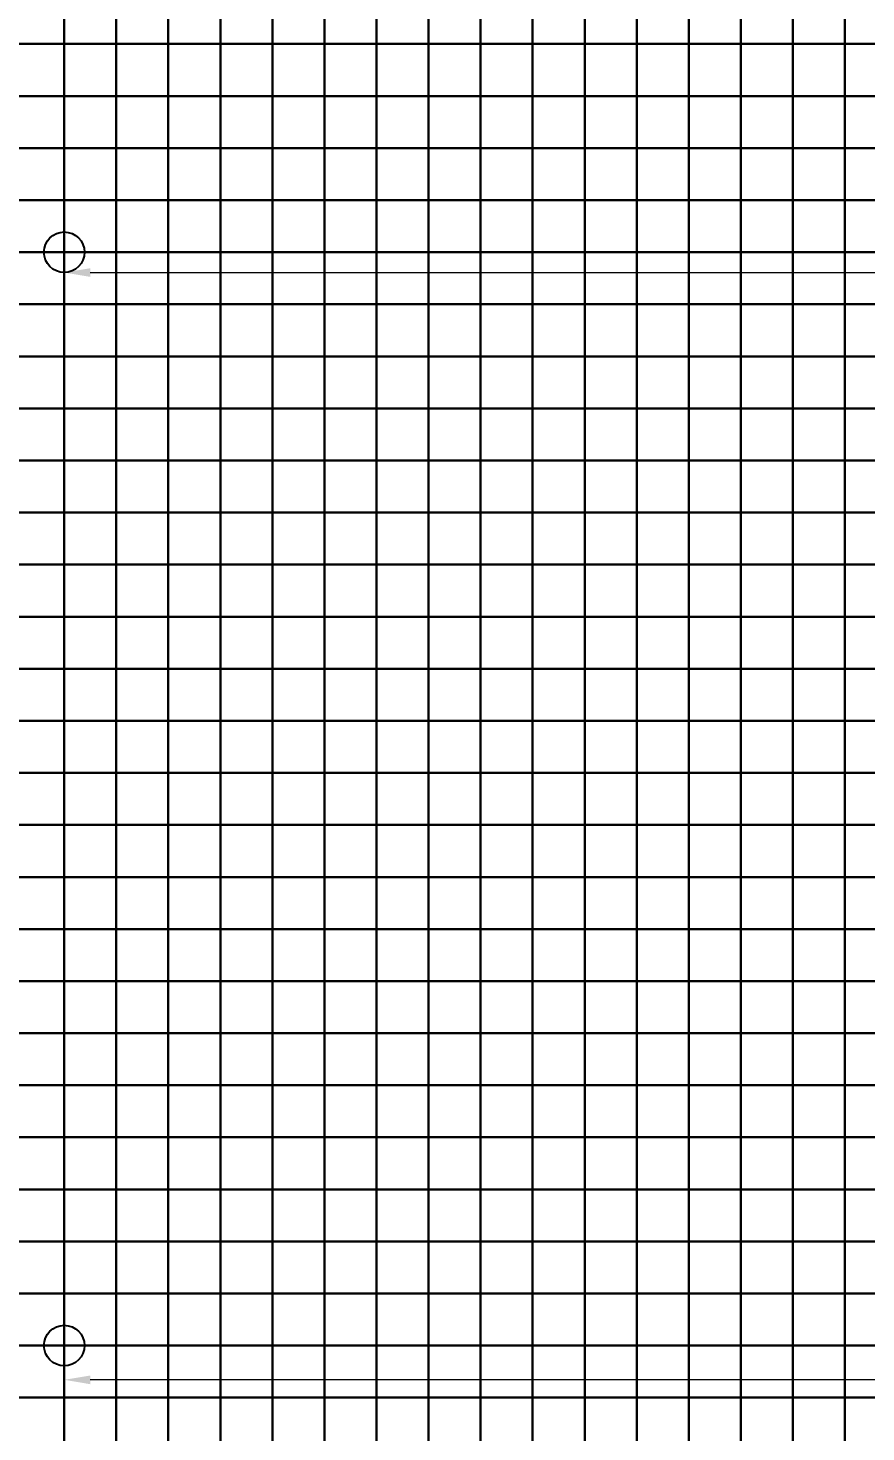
# Model space of a CAD drawing. Header units: millimetres. Extents: x -66 to 79, y -30 to 113.
# Drawn here: x -30.35 to -22.3, y 84.82 to 98.3 of the extents above; entities that cross this region are included whole.
import ezdxf

# ---------------------------------------------------------------- set-up
doc = ezdxf.new("R2010")
doc.units = ezdxf.units.MM
doc.layers.get('Defpoints').update_dxf_attribs({"color": 181})
doc.layers.add('Main_blokcs', color=3, linetype='Continuous')
doc.styles.add('ROMANS', font='ROMANS.shx', dxfattribs={"width": 0.8})
doc.dimstyles.new('DIM_0.1', dxfattribs={"dimscale": 0.1, "dimtxt": 2.5, "dimasz": 2.5, "dimexe": 1.25, "dimexo": 1.25, "dimgap": 1.25, "dimtad": 1, "dimdec": 3, "dimzin": 11, "dimdsep": 46, "dimtxsty": 'ROMANS', "dimcen": 0, "dimclrd": 1, "dimclre": 1, "dimclrt": 7, "dimadec": 4, "dimazin": 3, "dimtfac": 1, "dimtdec": 3, "dimtofl": 0, "dimtmove": 2, "dimatfit": 3, "dimfxl": 1, "dimfrac": 2, "dimtolj": 1, "dimtzin": 11, "dimlwd": 0, "dimlwe": 0, "dimarcsym": 0})

# ---------------------------------------------------------------- blocks, each defined once
blk = doc.blocks.new('*D25')
at = {"color": 1, "lineweight": 0, "transparency": 16777216}
for p, q in [((-30, 85.526), (-30, 85.197)), ((-6.5, 85.526), (-6.5, 85.197)), ((-6.75, 85.322), (-29.75, 85.322))]:
    blk.add_line(p, q, dxfattribs=at)
at = {"color": 1, "transparency": 16777216}
for points in [[(-29.75, 85.363), (-29.75, 85.28), (-30, 85.322)], [(-6.75, 85.363), (-6.75, 85.28), (-6.5, 85.322)]]:
    blk.add_solid(points, dxfattribs=at)
at = {"layer": 'Defpoints', "color": 0, "transparency": 16777216}
for p in [(-30, 85.651), (-6.5, 85.651), (-30, 85.322)]:
    blk.add_point(p, dxfattribs=at)
at = {"color": 7, "transparency": 16777216, "insert": (-18.25, 85.572), "char_height": 0.25, "attachment_point": 5, "style": 'ROMANS'}
blk.add_mtext('\\A1;23.5', dxfattribs=at)
blk = doc.blocks.new('*D38')
at = {"color": 1, "lineweight": 0, "transparency": 16777216}
for p, q in [((-30, 96.026), (-30, 95.831)), ((-5, 96.026), (-5, 95.831)), ((-29.75, 95.956), (-5.25, 95.956))]:
    blk.add_line(p, q, dxfattribs=at)
at = {"color": 1, "transparency": 16777216}
for points in [[(-29.75, 95.997), (-29.75, 95.914), (-30, 95.956)], [(-5.25, 95.997), (-5.25, 95.914), (-5, 95.956)]]:
    blk.add_solid(points, dxfattribs=at)
at = {"layer": 'Defpoints', "color": 0, "transparency": 16777216}
for p in [(-30, 96.151), (-5, 96.151), (-5, 95.956)]:
    blk.add_point(p, dxfattribs=at)
at = {"color": 7, "transparency": 16777216, "insert": (-17.5, 96.206), "char_height": 0.25, "attachment_point": 5, "style": 'ROMANS'}
blk.add_mtext('\\A1;25', dxfattribs=at)

msp = doc.modelspace()

# ---------------------------------------------------------------- linework, layer by layer
for points in [[(-30.5, 98.6508), (-30, 98.6508), (-30, 98.1508), (-30.5, 98.1508)], [(-30, 98.6508), (-29.5, 98.6508), (-29.5, 98.1508), (-30, 98.1508)], [(-29.5, 98.6508), (-29, 98.6508), (-29, 98.1508), (-29.5, 98.1508)], [(-29, 98.6508), (-28.5, 98.6508), (-28.5, 98.1508), (-29, 98.1508)], [(-28.5, 98.6508), (-28, 98.6508), (-28, 98.1508), (-28.5, 98.1508)], [(-28, 98.6508), (-27.5, 98.6508), (-27.5, 98.1508), (-28, 98.1508)], [(-27.5, 98.6508), (-27, 98.6508), (-27, 98.1508), (-27.5, 98.1508)], [(-27, 98.6508), (-26.5, 98.6508), (-26.5, 98.1508), (-27, 98.1508)], [(-26.5, 98.6508), (-26, 98.6508), (-26, 98.1508), (-26.5, 98.1508)], [(-26, 98.6508), (-25.5, 98.6508), (-25.5, 98.1508), (-26, 98.1508)], [(-25.5, 98.6508), (-25, 98.6508), (-25, 98.1508), (-25.5, 98.1508)], [(-25, 98.6508), (-24.5, 98.6508), (-24.5, 98.1508), (-25, 98.1508)], [(-24.5, 98.6508), (-24, 98.6508), (-24, 98.1508), (-24.5, 98.1508)], [(-24, 98.6508), (-23.5, 98.6508), (-23.5, 98.1508), (-24, 98.1508)], [(-23.5, 98.6508), (-23, 98.6508), (-23, 98.1508), (-23.5, 98.1508)], [(-23, 98.6508), (-22.5, 98.6508), (-22.5, 98.1508), (-23, 98.1508)], [(-22.5, 98.6508), (-22, 98.6508), (-22, 98.1508), (-22.5, 98.1508)], [(-30.5, 98.1508), (-30, 98.1508), (-30, 97.6508), (-30.5, 97.6508)], [(-30, 98.1508), (-29.5, 98.1508), (-29.5, 97.6508), (-30, 97.6508)], [(-29.5, 98.1508), (-29, 98.1508), (-29, 97.6508), (-29.5, 97.6508)], [(-29, 98.1508), (-28.5, 98.1508), (-28.5, 97.6508), (-29, 97.6508)], [(-28.5, 98.1508), (-28, 98.1508), (-28, 97.6508), (-28.5, 97.6508)], [(-28, 98.1508), (-27.5, 98.1508), (-27.5, 97.6508), (-28, 97.6508)], [(-27.5, 98.1508), (-27, 98.1508), (-27, 97.6508), (-27.5, 97.6508)], [(-27, 98.1508), (-26.5, 98.1508), (-26.5, 97.6508), (-27, 97.6508)], [(-26.5, 98.1508), (-26, 98.1508), (-26, 97.6508), (-26.5, 97.6508)], [(-26, 98.1508), (-25.5, 98.1508), (-25.5, 97.6508), (-26, 97.6508)], [(-25.5, 98.1508), (-25, 98.1508), (-25, 97.6508), (-25.5, 97.6508)], [(-25, 98.1508), (-24.5, 98.1508), (-24.5, 97.6508), (-25, 97.6508)], [(-24.5, 98.1508), (-24, 98.1508), (-24, 97.6508), (-24.5, 97.6508)], [(-24, 98.1508), (-23.5, 98.1508), (-23.5, 97.6508), (-24, 97.6508)], [(-23.5, 98.1508), (-23, 98.1508), (-23, 97.6508), (-23.5, 97.6508)], [(-23, 98.1508), (-22.5, 98.1508), (-22.5, 97.6508), (-23, 97.6508)], [(-22.5, 98.1508), (-22, 98.1508), (-22, 97.6508), (-22.5, 97.6508)], [(-30.5, 97.6508), (-30, 97.6508), (-30, 97.1508), (-30.5, 97.1508)], [(-30, 97.6508), (-29.5, 97.6508), (-29.5, 97.1508), (-30, 97.1508)], [(-29.5, 97.6508), (-29, 97.6508), (-29, 97.1508), (-29.5, 97.1508)], [(-29, 97.6508), (-28.5, 97.6508), (-28.5, 97.1508), (-29, 97.1508)], [(-28.5, 97.6508), (-28, 97.6508), (-28, 97.1508), (-28.5, 97.1508)], [(-28, 97.6508), (-27.5, 97.6508), (-27.5, 97.1508), (-28, 97.1508)], [(-27.5, 97.6508), (-27, 97.6508), (-27, 97.1508), (-27.5, 97.1508)], [(-27, 97.6508), (-26.5, 97.6508), (-26.5, 97.1508), (-27, 97.1508)], [(-26.5, 97.6508), (-26, 97.6508), (-26, 97.1508), (-26.5, 97.1508)], [(-26, 97.6508), (-25.5, 97.6508), (-25.5, 97.1508), (-26, 97.1508)], [(-25.5, 97.6508), (-25, 97.6508), (-25, 97.1508), (-25.5, 97.1508)], [(-25, 97.6508), (-24.5, 97.6508), (-24.5, 97.1508), (-25, 97.1508)], [(-24.5, 97.6508), (-24, 97.6508), (-24, 97.1508), (-24.5, 97.1508)], [(-24, 97.6508), (-23.5, 97.6508), (-23.5, 97.1508), (-24, 97.1508)], [(-23.5, 97.6508), (-23, 97.6508), (-23, 97.1508), (-23.5, 97.1508)], [(-23, 97.6508), (-22.5, 97.6508), (-22.5, 97.1508), (-23, 97.1508)], [(-22.5, 97.6508), (-22, 97.6508), (-22, 97.1508), (-22.5, 97.1508)], [(-30.5, 97.1508), (-30, 97.1508), (-30, 96.6508), (-30.5, 96.6508)], [(-30, 97.1508), (-29.5, 97.1508), (-29.5, 96.6508), (-30, 96.6508)], [(-29.5, 97.1508), (-29, 97.1508), (-29, 96.6508), (-29.5, 96.6508)], [(-29, 97.1508), (-28.5, 97.1508), (-28.5, 96.6508), (-29, 96.6508)], [(-28.5, 97.1508), (-28, 97.1508), (-28, 96.6508), (-28.5, 96.6508)], [(-28, 97.1508), (-27.5, 97.1508), (-27.5, 96.6508), (-28, 96.6508)], [(-27.5, 97.1508), (-27, 97.1508), (-27, 96.6508), (-27.5, 96.6508)], [(-27, 97.1508), (-26.5, 97.1508), (-26.5, 96.6508), (-27, 96.6508)], [(-26.5, 97.1508), (-26, 97.1508), (-26, 96.6508), (-26.5, 96.6508)], [(-26, 97.1508), (-25.5, 97.1508), (-25.5, 96.6508), (-26, 96.6508)], [(-25.5, 97.1508), (-25, 97.1508), (-25, 96.6508), (-25.5, 96.6508)], [(-25, 97.1508), (-24.5, 97.1508), (-24.5, 96.6508), (-25, 96.6508)], [(-24.5, 97.1508), (-24, 97.1508), (-24, 96.6508), (-24.5, 96.6508)], [(-24, 97.1508), (-23.5, 97.1508), (-23.5, 96.6508), (-24, 96.6508)], [(-23.5, 97.1508), (-23, 97.1508), (-23, 96.6508), (-23.5, 96.6508)], [(-23, 97.1508), (-22.5, 97.1508), (-22.5, 96.6508), (-23, 96.6508)], [(-22.5, 97.1508), (-22, 97.1508), (-22, 96.6508), (-22.5, 96.6508)], [(-30.5, 96.6508), (-30, 96.6508), (-30, 96.1508), (-30.5, 96.1508)], [(-30, 96.6508), (-29.5, 96.6508), (-29.5, 96.1508), (-30, 96.1508)], [(-29.5, 96.6508), (-29, 96.6508), (-29, 96.1508), (-29.5, 96.1508)], [(-29, 96.6508), (-28.5, 96.6508), (-28.5, 96.1508), (-29, 96.1508)], [(-28.5, 96.6508), (-28, 96.6508), (-28, 96.1508), (-28.5, 96.1508)], [(-28, 96.6508), (-27.5, 96.6508), (-27.5, 96.1508), (-28, 96.1508)], [(-27.5, 96.6508), (-27, 96.6508), (-27, 96.1508), (-27.5, 96.1508)], [(-27, 96.6508), (-26.5, 96.6508), (-26.5, 96.1508), (-27, 96.1508)], [(-26.5, 96.6508), (-26, 96.6508), (-26, 96.1508), (-26.5, 96.1508)], [(-26, 96.6508), (-25.5, 96.6508), (-25.5, 96.1508), (-26, 96.1508)], [(-25.5, 96.6508), (-25, 96.6508), (-25, 96.1508), (-25.5, 96.1508)], [(-25, 96.6508), (-24.5, 96.6508), (-24.5, 96.1508), (-25, 96.1508)], [(-24.5, 96.6508), (-24, 96.6508), (-24, 96.1508), (-24.5, 96.1508)], [(-24, 96.6508), (-23.5, 96.6508), (-23.5, 96.1508), (-24, 96.1508)], [(-23.5, 96.6508), (-23, 96.6508), (-23, 96.1508), (-23.5, 96.1508)], [(-23, 96.6508), (-22.5, 96.6508), (-22.5, 96.1508), (-23, 96.1508)], [(-22.5, 96.6508), (-22, 96.6508), (-22, 96.1508), (-22.5, 96.1508)], [(-30.5, 96.1508), (-30, 96.1508), (-30, 95.6508), (-30.5, 95.6508)], [(-30, 96.1508), (-29.5, 96.1508), (-29.5, 95.6508), (-30, 95.6508)], [(-29.5, 96.1508), (-29, 96.1508), (-29, 95.6508), (-29.5, 95.6508)], [(-29, 96.1508), (-28.5, 96.1508), (-28.5, 95.6508), (-29, 95.6508)], [(-28.5, 96.1508), (-28, 96.1508), (-28, 95.6508), (-28.5, 95.6508)], [(-28, 96.1508), (-27.5, 96.1508), (-27.5, 95.6508), (-28, 95.6508)], [(-27.5, 96.1508), (-27, 96.1508), (-27, 95.6508), (-27.5, 95.6508)], [(-27, 96.1508), (-26.5, 96.1508), (-26.5, 95.6508), (-27, 95.6508)], [(-26.5, 96.1508), (-26, 96.1508), (-26, 95.6508), (-26.5, 95.6508)], [(-26, 96.1508), (-25.5, 96.1508), (-25.5, 95.6508), (-26, 95.6508)], [(-25.5, 96.1508), (-25, 96.1508), (-25, 95.6508), (-25.5, 95.6508)], [(-25, 96.1508), (-24.5, 96.1508), (-24.5, 95.6508), (-25, 95.6508)], [(-24.5, 96.1508), (-24, 96.1508), (-24, 95.6508), (-24.5, 95.6508)], [(-24, 96.1508), (-23.5, 96.1508), (-23.5, 95.6508), (-24, 95.6508)], [(-23.5, 96.1508), (-23, 96.1508), (-23, 95.6508), (-23.5, 95.6508)], [(-23, 96.1508), (-22.5, 96.1508), (-22.5, 95.6508), (-23, 95.6508)], [(-22.5, 96.1508), (-22, 96.1508), (-22, 95.6508), (-22.5, 95.6508)], [(-30.5, 95.6508), (-30, 95.6508), (-30, 95.1508), (-30.5, 95.1508)], [(-30, 95.6508), (-29.5, 95.6508), (-29.5, 95.1508), (-30, 95.1508)], [(-29.5, 95.6508), (-29, 95.6508), (-29, 95.1508), (-29.5, 95.1508)], [(-29, 95.6508), (-28.5, 95.6508), (-28.5, 95.1508), (-29, 95.1508)], [(-28.5, 95.6508), (-28, 95.6508), (-28, 95.1508), (-28.5, 95.1508)], [(-28, 95.6508), (-27.5, 95.6508), (-27.5, 95.1508), (-28, 95.1508)], [(-27.5, 95.6508), (-27, 95.6508), (-27, 95.1508), (-27.5, 95.1508)], [(-27, 95.6508), (-26.5, 95.6508), (-26.5, 95.1508), (-27, 95.1508)], [(-26.5, 95.6508), (-26, 95.6508), (-26, 95.1508), (-26.5, 95.1508)], [(-26, 95.6508), (-25.5, 95.6508), (-25.5, 95.1508), (-26, 95.1508)], [(-25.5, 95.6508), (-25, 95.6508), (-25, 95.1508), (-25.5, 95.1508)], [(-25, 95.6508), (-24.5, 95.6508), (-24.5, 95.1508), (-25, 95.1508)], [(-24.5, 95.6508), (-24, 95.6508), (-24, 95.1508), (-24.5, 95.1508)], [(-24, 95.6508), (-23.5, 95.6508), (-23.5, 95.1508), (-24, 95.1508)], [(-23.5, 95.6508), (-23, 95.6508), (-23, 95.1508), (-23.5, 95.1508)], [(-23, 95.6508), (-22.5, 95.6508), (-22.5, 95.1508), (-23, 95.1508)], [(-22.5, 95.6508), (-22, 95.6508), (-22, 95.1508), (-22.5, 95.1508)], [(-30.5, 95.1508), (-30, 95.1508), (-30, 94.6508), (-30.5, 94.6508)], [(-30, 95.1508), (-29.5, 95.1508), (-29.5, 94.6508), (-30, 94.6508)], [(-29.5, 95.1508), (-29, 95.1508), (-29, 94.6508), (-29.5, 94.6508)], [(-29, 95.1508), (-28.5, 95.1508), (-28.5, 94.6508), (-29, 94.6508)], [(-28.5, 95.1508), (-28, 95.1508), (-28, 94.6508), (-28.5, 94.6508)], [(-28, 95.1508), (-27.5, 95.1508), (-27.5, 94.6508), (-28, 94.6508)], [(-27.5, 95.1508), (-27, 95.1508), (-27, 94.6508), (-27.5, 94.6508)], [(-27, 95.1508), (-26.5, 95.1508), (-26.5, 94.6508), (-27, 94.6508)], [(-26.5, 95.1508), (-26, 95.1508), (-26, 94.6508), (-26.5, 94.6508)], [(-26, 95.1508), (-25.5, 95.1508), (-25.5, 94.6508), (-26, 94.6508)], [(-25.5, 95.1508), (-25, 95.1508), (-25, 94.6508), (-25.5, 94.6508)], [(-25, 95.1508), (-24.5, 95.1508), (-24.5, 94.6508), (-25, 94.6508)], [(-24.5, 95.1508), (-24, 95.1508), (-24, 94.6508), (-24.5, 94.6508)], [(-24, 95.1508), (-23.5, 95.1508), (-23.5, 94.6508), (-24, 94.6508)], [(-23.5, 95.1508), (-23, 95.1508), (-23, 94.6508), (-23.5, 94.6508)], [(-23, 95.1508), (-22.5, 95.1508), (-22.5, 94.6508), (-23, 94.6508)], [(-22.5, 95.1508), (-22, 95.1508), (-22, 94.6508), (-22.5, 94.6508)], [(-30.5, 94.6508), (-30, 94.6508), (-30, 94.1508), (-30.5, 94.1508)], [(-30, 94.6508), (-29.5, 94.6508), (-29.5, 94.1508), (-30, 94.1508)], [(-29.5, 94.6508), (-29, 94.6508), (-29, 94.1508), (-29.5, 94.1508)], [(-29, 94.6508), (-28.5, 94.6508), (-28.5, 94.1508), (-29, 94.1508)], [(-28.5, 94.6508), (-28, 94.6508), (-28, 94.1508), (-28.5, 94.1508)], [(-28, 94.6508), (-27.5, 94.6508), (-27.5, 94.1508), (-28, 94.1508)], [(-27.5, 94.6508), (-27, 94.6508), (-27, 94.1508), (-27.5, 94.1508)], [(-27, 94.6508), (-26.5, 94.6508), (-26.5, 94.1508), (-27, 94.1508)], [(-26.5, 94.6508), (-26, 94.6508), (-26, 94.1508), (-26.5, 94.1508)], [(-26, 94.6508), (-25.5, 94.6508), (-25.5, 94.1508), (-26, 94.1508)], [(-25.5, 94.6508), (-25, 94.6508), (-25, 94.1508), (-25.5, 94.1508)], [(-25, 94.6508), (-24.5, 94.6508), (-24.5, 94.1508), (-25, 94.1508)], [(-24.5, 94.6508), (-24, 94.6508), (-24, 94.1508), (-24.5, 94.1508)], [(-24, 94.6508), (-23.5, 94.6508), (-23.5, 94.1508), (-24, 94.1508)], [(-23.5, 94.6508), (-23, 94.6508), (-23, 94.1508), (-23.5, 94.1508)], [(-23, 94.6508), (-22.5, 94.6508), (-22.5, 94.1508), (-23, 94.1508)], [(-22.5, 94.6508), (-22, 94.6508), (-22, 94.1508), (-22.5, 94.1508)], [(-30.5, 94.1508), (-30, 94.1508), (-30, 93.6508), (-30.5, 93.6508)], [(-30, 94.1508), (-29.5, 94.1508), (-29.5, 93.6508), (-30, 93.6508)], [(-29.5, 94.1508), (-29, 94.1508), (-29, 93.6508), (-29.5, 93.6508)], [(-29, 94.1508), (-28.5, 94.1508), (-28.5, 93.6508), (-29, 93.6508)], [(-28.5, 94.1508), (-28, 94.1508), (-28, 93.6508), (-28.5, 93.6508)], [(-28, 94.1508), (-27.5, 94.1508), (-27.5, 93.6508), (-28, 93.6508)], [(-27.5, 94.1508), (-27, 94.1508), (-27, 93.6508), (-27.5, 93.6508)], [(-27, 94.1508), (-26.5, 94.1508), (-26.5, 93.6508), (-27, 93.6508)], [(-26.5, 94.1508), (-26, 94.1508), (-26, 93.6508), (-26.5, 93.6508)], [(-26, 94.1508), (-25.5, 94.1508), (-25.5, 93.6508), (-26, 93.6508)], [(-25.5, 94.1508), (-25, 94.1508), (-25, 93.6508), (-25.5, 93.6508)], [(-25, 94.1508), (-24.5, 94.1508), (-24.5, 93.6508), (-25, 93.6508)], [(-24.5, 94.1508), (-24, 94.1508), (-24, 93.6508), (-24.5, 93.6508)], [(-24, 94.1508), (-23.5, 94.1508), (-23.5, 93.6508), (-24, 93.6508)], [(-23.5, 94.1508), (-23, 94.1508), (-23, 93.6508), (-23.5, 93.6508)], [(-23, 94.1508), (-22.5, 94.1508), (-22.5, 93.6508), (-23, 93.6508)], [(-22.5, 94.1508), (-22, 94.1508), (-22, 93.6508), (-22.5, 93.6508)], [(-30.5, 93.6508), (-30, 93.6508), (-30, 93.1508), (-30.5, 93.1508)], [(-30, 93.6508), (-29.5, 93.6508), (-29.5, 93.1508), (-30, 93.1508)], [(-29.5, 93.6508), (-29, 93.6508), (-29, 93.1508), (-29.5, 93.1508)], [(-29, 93.6508), (-28.5, 93.6508), (-28.5, 93.1508), (-29, 93.1508)], [(-28.5, 93.6508), (-28, 93.6508), (-28, 93.1508), (-28.5, 93.1508)], [(-28, 93.6508), (-27.5, 93.6508), (-27.5, 93.1508), (-28, 93.1508)], [(-27.5, 93.6508), (-27, 93.6508), (-27, 93.1508), (-27.5, 93.1508)], [(-27, 93.6508), (-26.5, 93.6508), (-26.5, 93.1508), (-27, 93.1508)], [(-26.5, 93.6508), (-26, 93.6508), (-26, 93.1508), (-26.5, 93.1508)], [(-26, 93.6508), (-25.5, 93.6508), (-25.5, 93.1508), (-26, 93.1508)], [(-25.5, 93.6508), (-25, 93.6508), (-25, 93.1508), (-25.5, 93.1508)], [(-25, 93.6508), (-24.5, 93.6508), (-24.5, 93.1508), (-25, 93.1508)], [(-24.5, 93.6508), (-24, 93.6508), (-24, 93.1508), (-24.5, 93.1508)], [(-24, 93.6508), (-23.5, 93.6508), (-23.5, 93.1508), (-24, 93.1508)], [(-23.5, 93.6508), (-23, 93.6508), (-23, 93.1508), (-23.5, 93.1508)], [(-23, 93.6508), (-22.5, 93.6508), (-22.5, 93.1508), (-23, 93.1508)], [(-22.5, 93.6508), (-22, 93.6508), (-22, 93.1508), (-22.5, 93.1508)], [(-30.5, 93.1508), (-30, 93.1508), (-30, 92.6508), (-30.5, 92.6508)], [(-30, 93.1508), (-29.5, 93.1508), (-29.5, 92.6508), (-30, 92.6508)], [(-29.5, 93.1508), (-29, 93.1508), (-29, 92.6508), (-29.5, 92.6508)], [(-29, 93.1508), (-28.5, 93.1508), (-28.5, 92.6508), (-29, 92.6508)], [(-28.5, 93.1508), (-28, 93.1508), (-28, 92.6508), (-28.5, 92.6508)], [(-28, 93.1508), (-27.5, 93.1508), (-27.5, 92.6508), (-28, 92.6508)], [(-27.5, 93.1508), (-27, 93.1508), (-27, 92.6508), (-27.5, 92.6508)], [(-27, 93.1508), (-26.5, 93.1508), (-26.5, 92.6508), (-27, 92.6508)], [(-26.5, 93.1508), (-26, 93.1508), (-26, 92.6508), (-26.5, 92.6508)], [(-26, 93.1508), (-25.5, 93.1508), (-25.5, 92.6508), (-26, 92.6508)], [(-25.5, 93.1508), (-25, 93.1508), (-25, 92.6508), (-25.5, 92.6508)], [(-25, 93.1508), (-24.5, 93.1508), (-24.5, 92.6508), (-25, 92.6508)], [(-24.5, 93.1508), (-24, 93.1508), (-24, 92.6508), (-24.5, 92.6508)], [(-24, 93.1508), (-23.5, 93.1508), (-23.5, 92.6508), (-24, 92.6508)], [(-23.5, 93.1508), (-23, 93.1508), (-23, 92.6508), (-23.5, 92.6508)], [(-23, 93.1508), (-22.5, 93.1508), (-22.5, 92.6508), (-23, 92.6508)], [(-22.5, 93.1508), (-22, 93.1508), (-22, 92.6508), (-22.5, 92.6508)], [(-30.5, 92.6508), (-30, 92.6508), (-30, 92.1508), (-30.5, 92.1508)], [(-30, 92.6508), (-29.5, 92.6508), (-29.5, 92.1508), (-30, 92.1508)], [(-29.5, 92.6508), (-29, 92.6508), (-29, 92.1508), (-29.5, 92.1508)], [(-29, 92.6508), (-28.5, 92.6508), (-28.5, 92.1508), (-29, 92.1508)], [(-28.5, 92.6508), (-28, 92.6508), (-28, 92.1508), (-28.5, 92.1508)], [(-28, 92.6508), (-27.5, 92.6508), (-27.5, 92.1508), (-28, 92.1508)], [(-27.5, 92.6508), (-27, 92.6508), (-27, 92.1508), (-27.5, 92.1508)], [(-27, 92.6508), (-26.5, 92.6508), (-26.5, 92.1508), (-27, 92.1508)], [(-26.5, 92.6508), (-26, 92.6508), (-26, 92.1508), (-26.5, 92.1508)], [(-26, 92.6508), (-25.5, 92.6508), (-25.5, 92.1508), (-26, 92.1508)], [(-25.5, 92.6508), (-25, 92.6508), (-25, 92.1508), (-25.5, 92.1508)], [(-25, 92.6508), (-24.5, 92.6508), (-24.5, 92.1508), (-25, 92.1508)], [(-24.5, 92.6508), (-24, 92.6508), (-24, 92.1508), (-24.5, 92.1508)], [(-24, 92.6508), (-23.5, 92.6508), (-23.5, 92.1508), (-24, 92.1508)], [(-23.5, 92.6508), (-23, 92.6508), (-23, 92.1508), (-23.5, 92.1508)], [(-23, 92.6508), (-22.5, 92.6508), (-22.5, 92.1508), (-23, 92.1508)], [(-22.5, 92.6508), (-22, 92.6508), (-22, 92.1508), (-22.5, 92.1508)], [(-30.5, 92.1508), (-30, 92.1508), (-30, 91.6508), (-30.5, 91.6508)], [(-30, 92.1508), (-29.5, 92.1508), (-29.5, 91.6508), (-30, 91.6508)], [(-29.5, 92.1508), (-29, 92.1508), (-29, 91.6508), (-29.5, 91.6508)], [(-29, 92.1508), (-28.5, 92.1508), (-28.5, 91.6508), (-29, 91.6508)], [(-28.5, 92.1508), (-28, 92.1508), (-28, 91.6508), (-28.5, 91.6508)], [(-28, 92.1508), (-27.5, 92.1508), (-27.5, 91.6508), (-28, 91.6508)], [(-27.5, 92.1508), (-27, 92.1508), (-27, 91.6508), (-27.5, 91.6508)], [(-27, 92.1508), (-26.5, 92.1508), (-26.5, 91.6508), (-27, 91.6508)], [(-26.5, 92.1508), (-26, 92.1508), (-26, 91.6508), (-26.5, 91.6508)], [(-26, 92.1508), (-25.5, 92.1508), (-25.5, 91.6508), (-26, 91.6508)], [(-25.5, 92.1508), (-25, 92.1508), (-25, 91.6508), (-25.5, 91.6508)], [(-25, 92.1508), (-24.5, 92.1508), (-24.5, 91.6508), (-25, 91.6508)], [(-24.5, 92.1508), (-24, 92.1508), (-24, 91.6508), (-24.5, 91.6508)], [(-24, 92.1508), (-23.5, 92.1508), (-23.5, 91.6508), (-24, 91.6508)], [(-23.5, 92.1508), (-23, 92.1508), (-23, 91.6508), (-23.5, 91.6508)], [(-23, 92.1508), (-22.5, 92.1508), (-22.5, 91.6508), (-23, 91.6508)], [(-22.5, 92.1508), (-22, 92.1508), (-22, 91.6508), (-22.5, 91.6508)], [(-30.5, 91.6508), (-30, 91.6508), (-30, 91.1508), (-30.5, 91.1508)], [(-30, 91.6508), (-29.5, 91.6508), (-29.5, 91.1508), (-30, 91.1508)], [(-29.5, 91.6508), (-29, 91.6508), (-29, 91.1508), (-29.5, 91.1508)], [(-29, 91.6508), (-28.5, 91.6508), (-28.5, 91.1508), (-29, 91.1508)], [(-28.5, 91.6508), (-28, 91.6508), (-28, 91.1508), (-28.5, 91.1508)], [(-28, 91.6508), (-27.5, 91.6508), (-27.5, 91.1508), (-28, 91.1508)], [(-27.5, 91.6508), (-27, 91.6508), (-27, 91.1508), (-27.5, 91.1508)], [(-27, 91.6508), (-26.5, 91.6508), (-26.5, 91.1508), (-27, 91.1508)], [(-26.5, 91.6508), (-26, 91.6508), (-26, 91.1508), (-26.5, 91.1508)], [(-26, 91.6508), (-25.5, 91.6508), (-25.5, 91.1508), (-26, 91.1508)], [(-25.5, 91.6508), (-25, 91.6508), (-25, 91.1508), (-25.5, 91.1508)], [(-25, 91.6508), (-24.5, 91.6508), (-24.5, 91.1508), (-25, 91.1508)], [(-24.5, 91.6508), (-24, 91.6508), (-24, 91.1508), (-24.5, 91.1508)], [(-24, 91.6508), (-23.5, 91.6508), (-23.5, 91.1508), (-24, 91.1508)], [(-23.5, 91.6508), (-23, 91.6508), (-23, 91.1508), (-23.5, 91.1508)], [(-23, 91.6508), (-22.5, 91.6508), (-22.5, 91.1508), (-23, 91.1508)], [(-22.5, 91.6508), (-22, 91.6508), (-22, 91.1508), (-22.5, 91.1508)], [(-30.5, 91.1508), (-30, 91.1508), (-30, 90.6508), (-30.5, 90.6508)], [(-30, 91.1508), (-29.5, 91.1508), (-29.5, 90.6508), (-30, 90.6508)], [(-29.5, 91.1508), (-29, 91.1508), (-29, 90.6508), (-29.5, 90.6508)], [(-29, 91.1508), (-28.5, 91.1508), (-28.5, 90.6508), (-29, 90.6508)], [(-28.5, 91.1508), (-28, 91.1508), (-28, 90.6508), (-28.5, 90.6508)], [(-28, 91.1508), (-27.5, 91.1508), (-27.5, 90.6508), (-28, 90.6508)], [(-27.5, 91.1508), (-27, 91.1508), (-27, 90.6508), (-27.5, 90.6508)], [(-27, 91.1508), (-26.5, 91.1508), (-26.5, 90.6508), (-27, 90.6508)], [(-26.5, 91.1508), (-26, 91.1508), (-26, 90.6508), (-26.5, 90.6508)], [(-26, 91.1508), (-25.5, 91.1508), (-25.5, 90.6508), (-26, 90.6508)], [(-25.5, 91.1508), (-25, 91.1508), (-25, 90.6508), (-25.5, 90.6508)], [(-25, 91.1508), (-24.5, 91.1508), (-24.5, 90.6508), (-25, 90.6508)], [(-24.5, 91.1508), (-24, 91.1508), (-24, 90.6508), (-24.5, 90.6508)], [(-24, 91.1508), (-23.5, 91.1508), (-23.5, 90.6508), (-24, 90.6508)], [(-23.5, 91.1508), (-23, 91.1508), (-23, 90.6508), (-23.5, 90.6508)], [(-23, 91.1508), (-22.5, 91.1508), (-22.5, 90.6508), (-23, 90.6508)], [(-22.5, 91.1508), (-22, 91.1508), (-22, 90.6508), (-22.5, 90.6508)], [(-30.5, 90.6508), (-30, 90.6508), (-30, 90.1508), (-30.5, 90.1508)], [(-30, 90.6508), (-29.5, 90.6508), (-29.5, 90.1508), (-30, 90.1508)], [(-29.5, 90.6508), (-29, 90.6508), (-29, 90.1508), (-29.5, 90.1508)], [(-29, 90.6508), (-28.5, 90.6508), (-28.5, 90.1508), (-29, 90.1508)], [(-28.5, 90.6508), (-28, 90.6508), (-28, 90.1508), (-28.5, 90.1508)], [(-28, 90.6508), (-27.5, 90.6508), (-27.5, 90.1508), (-28, 90.1508)], [(-27.5, 90.6508), (-27, 90.6508), (-27, 90.1508), (-27.5, 90.1508)], [(-27, 90.6508), (-26.5, 90.6508), (-26.5, 90.1508), (-27, 90.1508)], [(-26.5, 90.6508), (-26, 90.6508), (-26, 90.1508), (-26.5, 90.1508)], [(-26, 90.6508), (-25.5, 90.6508), (-25.5, 90.1508), (-26, 90.1508)], [(-25.5, 90.6508), (-25, 90.6508), (-25, 90.1508), (-25.5, 90.1508)], [(-25, 90.6508), (-24.5, 90.6508), (-24.5, 90.1508), (-25, 90.1508)], [(-24.5, 90.6508), (-24, 90.6508), (-24, 90.1508), (-24.5, 90.1508)], [(-24, 90.6508), (-23.5, 90.6508), (-23.5, 90.1508), (-24, 90.1508)], [(-23.5, 90.6508), (-23, 90.6508), (-23, 90.1508), (-23.5, 90.1508)], [(-23, 90.6508), (-22.5, 90.6508), (-22.5, 90.1508), (-23, 90.1508)], [(-22.5, 90.6508), (-22, 90.6508), (-22, 90.1508), (-22.5, 90.1508)], [(-30.5, 90.1508), (-30, 90.1508), (-30, 89.6508), (-30.5, 89.6508)], [(-30, 90.1508), (-29.5, 90.1508), (-29.5, 89.6508), (-30, 89.6508)], [(-29.5, 90.1508), (-29, 90.1508), (-29, 89.6508), (-29.5, 89.6508)], [(-29, 90.1508), (-28.5, 90.1508), (-28.5, 89.6508), (-29, 89.6508)], [(-28.5, 90.1508), (-28, 90.1508), (-28, 89.6508), (-28.5, 89.6508)], [(-28, 90.1508), (-27.5, 90.1508), (-27.5, 89.6508), (-28, 89.6508)], [(-27.5, 90.1508), (-27, 90.1508), (-27, 89.6508), (-27.5, 89.6508)], [(-27, 90.1508), (-26.5, 90.1508), (-26.5, 89.6508), (-27, 89.6508)], [(-26.5, 90.1508), (-26, 90.1508), (-26, 89.6508), (-26.5, 89.6508)], [(-26, 90.1508), (-25.5, 90.1508), (-25.5, 89.6508), (-26, 89.6508)], [(-25.5, 90.1508), (-25, 90.1508), (-25, 89.6508), (-25.5, 89.6508)], [(-25, 90.1508), (-24.5, 90.1508), (-24.5, 89.6508), (-25, 89.6508)], [(-24.5, 90.1508), (-24, 90.1508), (-24, 89.6508), (-24.5, 89.6508)], [(-24, 90.1508), (-23.5, 90.1508), (-23.5, 89.6508), (-24, 89.6508)], [(-23.5, 90.1508), (-23, 90.1508), (-23, 89.6508), (-23.5, 89.6508)], [(-23, 90.1508), (-22.5, 90.1508), (-22.5, 89.6508), (-23, 89.6508)], [(-22.5, 90.1508), (-22, 90.1508), (-22, 89.6508), (-22.5, 89.6508)], [(-30.5, 89.6508), (-30, 89.6508), (-30, 89.1508), (-30.5, 89.1508)], [(-30, 89.6508), (-29.5, 89.6508), (-29.5, 89.1508), (-30, 89.1508)], [(-29.5, 89.6508), (-29, 89.6508), (-29, 89.1508), (-29.5, 89.1508)], [(-29, 89.6508), (-28.5, 89.6508), (-28.5, 89.1508), (-29, 89.1508)], [(-28.5, 89.6508), (-28, 89.6508), (-28, 89.1508), (-28.5, 89.1508)], [(-28, 89.6508), (-27.5, 89.6508), (-27.5, 89.1508), (-28, 89.1508)], [(-27.5, 89.6508), (-27, 89.6508), (-27, 89.1508), (-27.5, 89.1508)], [(-27, 89.6508), (-26.5, 89.6508), (-26.5, 89.1508), (-27, 89.1508)], [(-26.5, 89.6508), (-26, 89.6508), (-26, 89.1508), (-26.5, 89.1508)], [(-26, 89.6508), (-25.5, 89.6508), (-25.5, 89.1508), (-26, 89.1508)], [(-25.5, 89.6508), (-25, 89.6508), (-25, 89.1508), (-25.5, 89.1508)], [(-25, 89.6508), (-24.5, 89.6508), (-24.5, 89.1508), (-25, 89.1508)], [(-24.5, 89.6508), (-24, 89.6508), (-24, 89.1508), (-24.5, 89.1508)], [(-24, 89.6508), (-23.5, 89.6508), (-23.5, 89.1508), (-24, 89.1508)], [(-23.5, 89.6508), (-23, 89.6508), (-23, 89.1508), (-23.5, 89.1508)], [(-23, 89.6508), (-22.5, 89.6508), (-22.5, 89.1508), (-23, 89.1508)], [(-22.5, 89.6508), (-22, 89.6508), (-22, 89.1508), (-22.5, 89.1508)], [(-30.5, 89.1508), (-30, 89.1508), (-30, 88.6508), (-30.5, 88.6508)], [(-30, 89.1508), (-29.5, 89.1508), (-29.5, 88.6508), (-30, 88.6508)], [(-29.5, 89.1508), (-29, 89.1508), (-29, 88.6508), (-29.5, 88.6508)], [(-29, 89.1508), (-28.5, 89.1508), (-28.5, 88.6508), (-29, 88.6508)], [(-28.5, 89.1508), (-28, 89.1508), (-28, 88.6508), (-28.5, 88.6508)], [(-28, 89.1508), (-27.5, 89.1508), (-27.5, 88.6508), (-28, 88.6508)], [(-27.5, 89.1508), (-27, 89.1508), (-27, 88.6508), (-27.5, 88.6508)], [(-27, 89.1508), (-26.5, 89.1508), (-26.5, 88.6508), (-27, 88.6508)], [(-26.5, 89.1508), (-26, 89.1508), (-26, 88.6508), (-26.5, 88.6508)], [(-26, 89.1508), (-25.5, 89.1508), (-25.5, 88.6508), (-26, 88.6508)], [(-25.5, 89.1508), (-25, 89.1508), (-25, 88.6508), (-25.5, 88.6508)], [(-25, 89.1508), (-24.5, 89.1508), (-24.5, 88.6508), (-25, 88.6508)], [(-24.5, 89.1508), (-24, 89.1508), (-24, 88.6508), (-24.5, 88.6508)], [(-24, 89.1508), (-23.5, 89.1508), (-23.5, 88.6508), (-24, 88.6508)], [(-23.5, 89.1508), (-23, 89.1508), (-23, 88.6508), (-23.5, 88.6508)], [(-23, 89.1508), (-22.5, 89.1508), (-22.5, 88.6508), (-23, 88.6508)], [(-22.5, 89.1508), (-22, 89.1508), (-22, 88.6508), (-22.5, 88.6508)], [(-30.5, 88.6508), (-30, 88.6508), (-30, 88.1508), (-30.5, 88.1508)], [(-30, 88.6508), (-29.5, 88.6508), (-29.5, 88.1508), (-30, 88.1508)], [(-29.5, 88.6508), (-29, 88.6508), (-29, 88.1508), (-29.5, 88.1508)], [(-29, 88.6508), (-28.5, 88.6508), (-28.5, 88.1508), (-29, 88.1508)], [(-28.5, 88.6508), (-28, 88.6508), (-28, 88.1508), (-28.5, 88.1508)], [(-28, 88.6508), (-27.5, 88.6508), (-27.5, 88.1508), (-28, 88.1508)], [(-27.5, 88.6508), (-27, 88.6508), (-27, 88.1508), (-27.5, 88.1508)], [(-27, 88.6508), (-26.5, 88.6508), (-26.5, 88.1508), (-27, 88.1508)], [(-26.5, 88.6508), (-26, 88.6508), (-26, 88.1508), (-26.5, 88.1508)], [(-26, 88.6508), (-25.5, 88.6508), (-25.5, 88.1508), (-26, 88.1508)], [(-25.5, 88.6508), (-25, 88.6508), (-25, 88.1508), (-25.5, 88.1508)], [(-25, 88.6508), (-24.5, 88.6508), (-24.5, 88.1508), (-25, 88.1508)], [(-24.5, 88.6508), (-24, 88.6508), (-24, 88.1508), (-24.5, 88.1508)], [(-24, 88.6508), (-23.5, 88.6508), (-23.5, 88.1508), (-24, 88.1508)], [(-23.5, 88.6508), (-23, 88.6508), (-23, 88.1508), (-23.5, 88.1508)], [(-23, 88.6508), (-22.5, 88.6508), (-22.5, 88.1508), (-23, 88.1508)], [(-22.5, 88.6508), (-22, 88.6508), (-22, 88.1508), (-22.5, 88.1508)], [(-30.5, 88.1508), (-30, 88.1508), (-30, 87.6508), (-30.5, 87.6508)], [(-30, 88.1508), (-29.5, 88.1508), (-29.5, 87.6508), (-30, 87.6508)], [(-29.5, 88.1508), (-29, 88.1508), (-29, 87.6508), (-29.5, 87.6508)], [(-29, 88.1508), (-28.5, 88.1508), (-28.5, 87.6508), (-29, 87.6508)], [(-28.5, 88.1508), (-28, 88.1508), (-28, 87.6508), (-28.5, 87.6508)], [(-28, 88.1508), (-27.5, 88.1508), (-27.5, 87.6508), (-28, 87.6508)], [(-27.5, 88.1508), (-27, 88.1508), (-27, 87.6508), (-27.5, 87.6508)], [(-27, 88.1508), (-26.5, 88.1508), (-26.5, 87.6508), (-27, 87.6508)], [(-26.5, 88.1508), (-26, 88.1508), (-26, 87.6508), (-26.5, 87.6508)], [(-26, 88.1508), (-25.5, 88.1508), (-25.5, 87.6508), (-26, 87.6508)], [(-25.5, 88.1508), (-25, 88.1508), (-25, 87.6508), (-25.5, 87.6508)], [(-25, 88.1508), (-24.5, 88.1508), (-24.5, 87.6508), (-25, 87.6508)], [(-24.5, 88.1508), (-24, 88.1508), (-24, 87.6508), (-24.5, 87.6508)], [(-24, 88.1508), (-23.5, 88.1508), (-23.5, 87.6508), (-24, 87.6508)], [(-23.5, 88.1508), (-23, 88.1508), (-23, 87.6508), (-23.5, 87.6508)], [(-23, 88.1508), (-22.5, 88.1508), (-22.5, 87.6508), (-23, 87.6508)], [(-22.5, 88.1508), (-22, 88.1508), (-22, 87.6508), (-22.5, 87.6508)], [(-30.5, 87.6508), (-30, 87.6508), (-30, 87.1508), (-30.5, 87.1508)], [(-30, 87.6508), (-29.5, 87.6508), (-29.5, 87.1508), (-30, 87.1508)], [(-29.5, 87.6508), (-29, 87.6508), (-29, 87.1508), (-29.5, 87.1508)], [(-29, 87.6508), (-28.5, 87.6508), (-28.5, 87.1508), (-29, 87.1508)], [(-28.5, 87.6508), (-28, 87.6508), (-28, 87.1508), (-28.5, 87.1508)], [(-28, 87.6508), (-27.5, 87.6508), (-27.5, 87.1508), (-28, 87.1508)], [(-27.5, 87.6508), (-27, 87.6508), (-27, 87.1508), (-27.5, 87.1508)], [(-27, 87.6508), (-26.5, 87.6508), (-26.5, 87.1508), (-27, 87.1508)], [(-26.5, 87.6508), (-26, 87.6508), (-26, 87.1508), (-26.5, 87.1508)], [(-26, 87.6508), (-25.5, 87.6508), (-25.5, 87.1508), (-26, 87.1508)], [(-25.5, 87.6508), (-25, 87.6508), (-25, 87.1508), (-25.5, 87.1508)], [(-25, 87.6508), (-24.5, 87.6508), (-24.5, 87.1508), (-25, 87.1508)], [(-24.5, 87.6508), (-24, 87.6508), (-24, 87.1508), (-24.5, 87.1508)], [(-24, 87.6508), (-23.5, 87.6508), (-23.5, 87.1508), (-24, 87.1508)], [(-23.5, 87.6508), (-23, 87.6508), (-23, 87.1508), (-23.5, 87.1508)], [(-23, 87.6508), (-22.5, 87.6508), (-22.5, 87.1508), (-23, 87.1508)], [(-22.5, 87.6508), (-22, 87.6508), (-22, 87.1508), (-22.5, 87.1508)], [(-30.5, 87.1508), (-30, 87.1508), (-30, 86.6508), (-30.5, 86.6508)], [(-30, 87.1508), (-29.5, 87.1508), (-29.5, 86.6508), (-30, 86.6508)], [(-29.5, 87.1508), (-29, 87.1508), (-29, 86.6508), (-29.5, 86.6508)], [(-29, 87.1508), (-28.5, 87.1508), (-28.5, 86.6508), (-29, 86.6508)], [(-28.5, 87.1508), (-28, 87.1508), (-28, 86.6508), (-28.5, 86.6508)], [(-28, 87.1508), (-27.5, 87.1508), (-27.5, 86.6508), (-28, 86.6508)], [(-27.5, 87.1508), (-27, 87.1508), (-27, 86.6508), (-27.5, 86.6508)], [(-27, 87.1508), (-26.5, 87.1508), (-26.5, 86.6508), (-27, 86.6508)], [(-26.5, 87.1508), (-26, 87.1508), (-26, 86.6508), (-26.5, 86.6508)], [(-26, 87.1508), (-25.5, 87.1508), (-25.5, 86.6508), (-26, 86.6508)], [(-25.5, 87.1508), (-25, 87.1508), (-25, 86.6508), (-25.5, 86.6508)], [(-25, 87.1508), (-24.5, 87.1508), (-24.5, 86.6508), (-25, 86.6508)], [(-24.5, 87.1508), (-24, 87.1508), (-24, 86.6508), (-24.5, 86.6508)], [(-24, 87.1508), (-23.5, 87.1508), (-23.5, 86.6508), (-24, 86.6508)], [(-23.5, 87.1508), (-23, 87.1508), (-23, 86.6508), (-23.5, 86.6508)], [(-23, 87.1508), (-22.5, 87.1508), (-22.5, 86.6508), (-23, 86.6508)], [(-22.5, 87.1508), (-22, 87.1508), (-22, 86.6508), (-22.5, 86.6508)], [(-30.5, 86.6508), (-30, 86.6508), (-30, 86.1508), (-30.5, 86.1508)], [(-30, 86.6508), (-29.5, 86.6508), (-29.5, 86.1508), (-30, 86.1508)], [(-29.5, 86.6508), (-29, 86.6508), (-29, 86.1508), (-29.5, 86.1508)], [(-29, 86.6508), (-28.5, 86.6508), (-28.5, 86.1508), (-29, 86.1508)], [(-28.5, 86.6508), (-28, 86.6508), (-28, 86.1508), (-28.5, 86.1508)], [(-28, 86.6508), (-27.5, 86.6508), (-27.5, 86.1508), (-28, 86.1508)], [(-27.5, 86.6508), (-27, 86.6508), (-27, 86.1508), (-27.5, 86.1508)], [(-27, 86.6508), (-26.5, 86.6508), (-26.5, 86.1508), (-27, 86.1508)], [(-26.5, 86.6508), (-26, 86.6508), (-26, 86.1508), (-26.5, 86.1508)], [(-26, 86.6508), (-25.5, 86.6508), (-25.5, 86.1508), (-26, 86.1508)], [(-25.5, 86.6508), (-25, 86.6508), (-25, 86.1508), (-25.5, 86.1508)], [(-25, 86.6508), (-24.5, 86.6508), (-24.5, 86.1508), (-25, 86.1508)], [(-24.5, 86.6508), (-24, 86.6508), (-24, 86.1508), (-24.5, 86.1508)], [(-24, 86.6508), (-23.5, 86.6508), (-23.5, 86.1508), (-24, 86.1508)], [(-23.5, 86.6508), (-23, 86.6508), (-23, 86.1508), (-23.5, 86.1508)], [(-23, 86.6508), (-22.5, 86.6508), (-22.5, 86.1508), (-23, 86.1508)], [(-22.5, 86.6508), (-22, 86.6508), (-22, 86.1508), (-22.5, 86.1508)], [(-30.5, 86.1508), (-30, 86.1508), (-30, 85.6508), (-30.5, 85.6508)], [(-30, 86.1508), (-29.5, 86.1508), (-29.5, 85.6508), (-30, 85.6508)], [(-29.5, 86.1508), (-29, 86.1508), (-29, 85.6508), (-29.5, 85.6508)], [(-29, 86.1508), (-28.5, 86.1508), (-28.5, 85.6508), (-29, 85.6508)], [(-28.5, 86.1508), (-28, 86.1508), (-28, 85.6508), (-28.5, 85.6508)], [(-28, 86.1508), (-27.5, 86.1508), (-27.5, 85.6508), (-28, 85.6508)], [(-27.5, 86.1508), (-27, 86.1508), (-27, 85.6508), (-27.5, 85.6508)], [(-27, 86.1508), (-26.5, 86.1508), (-26.5, 85.6508), (-27, 85.6508)], [(-26.5, 86.1508), (-26, 86.1508), (-26, 85.6508), (-26.5, 85.6508)], [(-26, 86.1508), (-25.5, 86.1508), (-25.5, 85.6508), (-26, 85.6508)], [(-25.5, 86.1508), (-25, 86.1508), (-25, 85.6508), (-25.5, 85.6508)], [(-25, 86.1508), (-24.5, 86.1508), (-24.5, 85.6508), (-25, 85.6508)], [(-24.5, 86.1508), (-24, 86.1508), (-24, 85.6508), (-24.5, 85.6508)], [(-24, 86.1508), (-23.5, 86.1508), (-23.5, 85.6508), (-24, 85.6508)], [(-23.5, 86.1508), (-23, 86.1508), (-23, 85.6508), (-23.5, 85.6508)], [(-23, 86.1508), (-22.5, 86.1508), (-22.5, 85.6508), (-23, 85.6508)], [(-22.5, 86.1508), (-22, 86.1508), (-22, 85.6508), (-22.5, 85.6508)], [(-30.5, 85.6508), (-30, 85.6508), (-30, 85.1508), (-30.5, 85.1508)], [(-30, 85.6508), (-29.5, 85.6508), (-29.5, 85.1508), (-30, 85.1508)], [(-29.5, 85.6508), (-29, 85.6508), (-29, 85.1508), (-29.5, 85.1508)], [(-29, 85.6508), (-28.5, 85.6508), (-28.5, 85.1508), (-29, 85.1508)], [(-28.5, 85.6508), (-28, 85.6508), (-28, 85.1508), (-28.5, 85.1508)], [(-28, 85.6508), (-27.5, 85.6508), (-27.5, 85.1508), (-28, 85.1508)], [(-27.5, 85.6508), (-27, 85.6508), (-27, 85.1508), (-27.5, 85.1508)], [(-27, 85.6508), (-26.5, 85.6508), (-26.5, 85.1508), (-27, 85.1508)], [(-26.5, 85.6508), (-26, 85.6508), (-26, 85.1508), (-26.5, 85.1508)], [(-26, 85.6508), (-25.5, 85.6508), (-25.5, 85.1508), (-26, 85.1508)], [(-25.5, 85.6508), (-25, 85.6508), (-25, 85.1508), (-25.5, 85.1508)], [(-25, 85.6508), (-24.5, 85.6508), (-24.5, 85.1508), (-25, 85.1508)], [(-24.5, 85.6508), (-24, 85.6508), (-24, 85.1508), (-24.5, 85.1508)], [(-24, 85.6508), (-23.5, 85.6508), (-23.5, 85.1508), (-24, 85.1508)], [(-23.5, 85.6508), (-23, 85.6508), (-23, 85.1508), (-23.5, 85.1508)], [(-23, 85.6508), (-22.5, 85.6508), (-22.5, 85.1508), (-23, 85.1508)], [(-22.5, 85.6508), (-22, 85.6508), (-22, 85.1508), (-22.5, 85.1508)], [(-30.5, 85.1508), (-30, 85.1508), (-30, 84.6508), (-30.5, 84.6508)], [(-30, 85.1508), (-29.5, 85.1508), (-29.5, 84.6508), (-30, 84.6508)], [(-29.5, 85.1508), (-29, 85.1508), (-29, 84.6508), (-29.5, 84.6508)], [(-29, 85.1508), (-28.5, 85.1508), (-28.5, 84.6508), (-29, 84.6508)], [(-28.5, 85.1508), (-28, 85.1508), (-28, 84.6508), (-28.5, 84.6508)], [(-28, 85.1508), (-27.5, 85.1508), (-27.5, 84.6508), (-28, 84.6508)], [(-27.5, 85.1508), (-27, 85.1508), (-27, 84.6508), (-27.5, 84.6508)], [(-27, 85.1508), (-26.5, 85.1508), (-26.5, 84.6508), (-27, 84.6508)], [(-26.5, 85.1508), (-26, 85.1508), (-26, 84.6508), (-26.5, 84.6508)], [(-26, 85.1508), (-25.5, 85.1508), (-25.5, 84.6508), (-26, 84.6508)], [(-25.5, 85.1508), (-25, 85.1508), (-25, 84.6508), (-25.5, 84.6508)], [(-25, 85.1508), (-24.5, 85.1508), (-24.5, 84.6508), (-25, 84.6508)], [(-24.5, 85.1508), (-24, 85.1508), (-24, 84.6508), (-24.5, 84.6508)], [(-24, 85.1508), (-23.5, 85.1508), (-23.5, 84.6508), (-24, 84.6508)], [(-23.5, 85.1508), (-23, 85.1508), (-23, 84.6508), (-23.5, 84.6508)], [(-23, 85.1508), (-22.5, 85.1508), (-22.5, 84.6508), (-23, 84.6508)], [(-22.5, 85.1508), (-22, 85.1508), (-22, 84.6508), (-22.5, 84.6508)]]:
    msp.add_lwpolyline(points, close=True)
for centre in [(-30, 96.1508), (-30, 85.6508)]:
    msp.add_circle(centre, 0.1945)
at = {"layer": 'Defpoints'}
for points in [[(-30, 63.7799), (-30, 113.3285)], [(9.9041, 98.1508), (-30, 98.1508)], [(9.9041, 85.1508), (-30, 85.1508)]]:
    msp.add_lwpolyline(points, dxfattribs=at)
at = {"layer": 'Main_blokcs'}
for points in [[(-5, 96.1508), (-30, 96.1508), (-30, 98.1508), (-5, 98.1508)], [(-30, 76.1508), (0, 76.1508), (0, 85.1508), (-30, 85.1508)], [(-30, 76.1508), (0, 76.1508), (0, 85.1508), (-30, 85.1508)]]:
    msp.add_lwpolyline(points, close=True, dxfattribs=at)

# ---------------------------------------------------------------- dimensions: what is measured, and where the dimension line sits
for base, p1, p2, picture, middle in [((-5, 95.9556), (-30, 96.1508), (-5, 96.1508), '*D38', (-17.5, 96.2056)), ((-30, 85.3215), (-6.5, 85.6508), (-30, 85.6508), '*D25', (-18.25, 85.5715))]:
    dim = msp.add_linear_dim(base=base, p1=p1, p2=p2, dimstyle='DIM_0.1')
    dim.commit()
    dim.dimension.update_dxf_attribs({"geometry": picture, "text_midpoint": middle})

doc.saveas('drawing.dxf')
